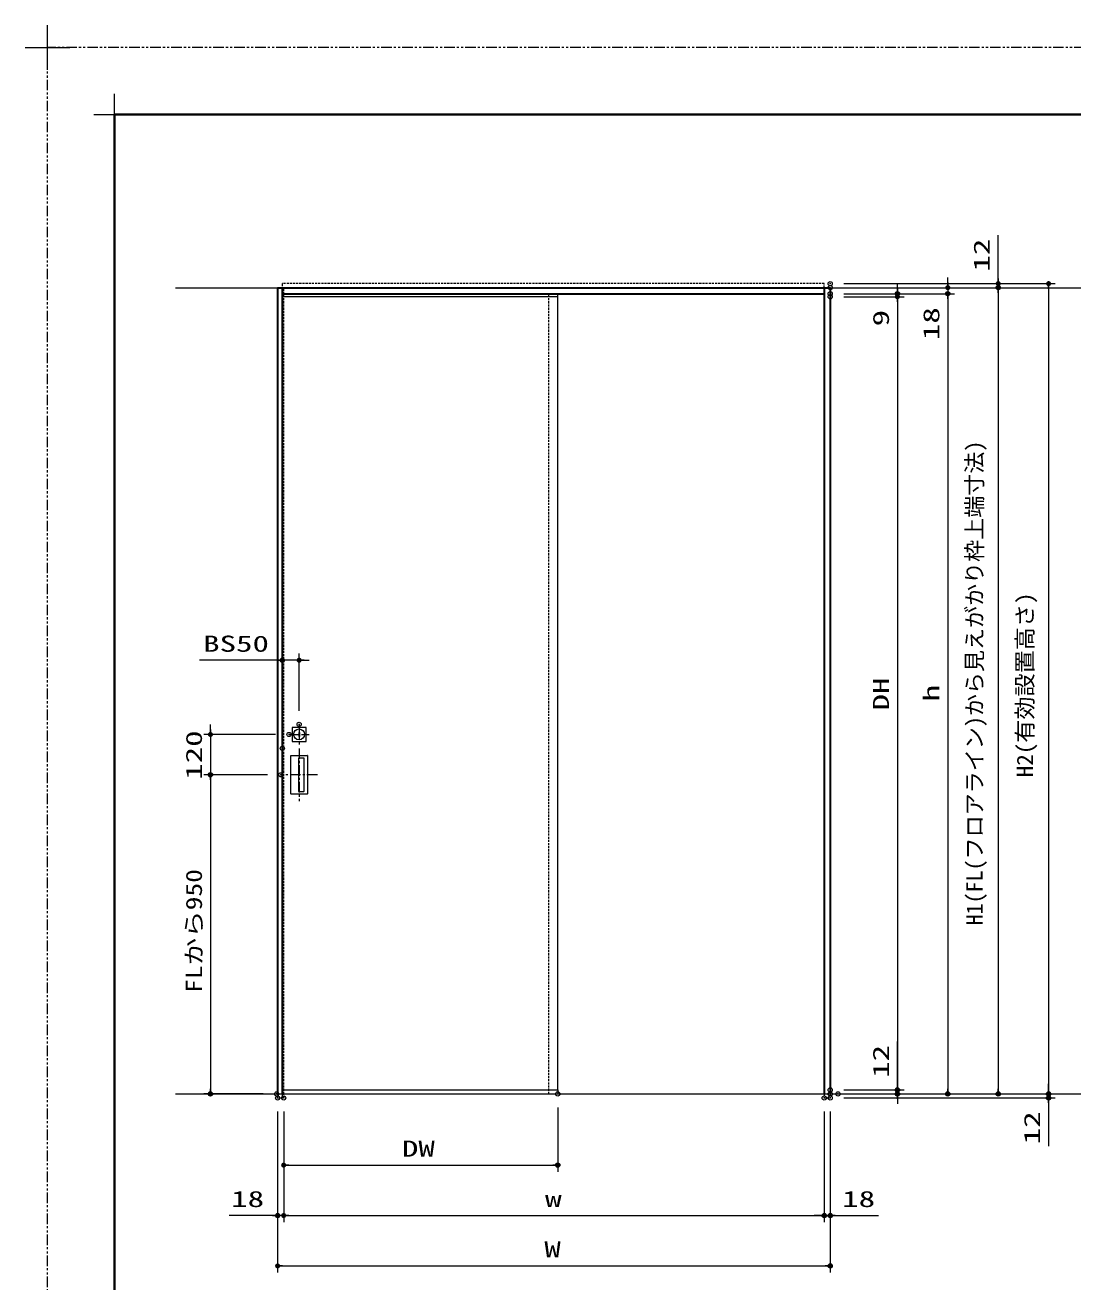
# Model space of a CAD drawing. Units: millimetres, scale not verified. Extents: x -1306 to 1306, y -607 to 607.
# Drawn here: x -1306 to -682, y -141 to 607 of the extents above; entities that cross this region are included whole.
import ezdxf
from ezdxf.enums import TextEntityAlignment as Align

# ---------------------------------------------------------------- set-up
doc = ezdxf.new("R2010")
doc.units = ezdxf.units.MM
doc.header["$LTSCALE"] = 5
doc.header["$PDMODE"] = 32
doc.header["$PDSIZE"] = 2.5
for name, pattern in [('USER1', [2.5, 1.25, -0.25, 0.25, -0.25, 0.25, -0.25]), ('USER2', [0.375, 0.25, -0.125]), ('USER3', [2, 1.25, -0.25, 0.25, -0.25])]:
    doc.linetypes.add(name, pattern=pattern)
for name, color, linetype, lineweight in [('0-2_線(黄)', 2, 'Continuous', 15), ('0-4_線(白)', 7, 'Continuous', 30), ('0-5_寸法線', 3, 'Continuous', 13), ('0-6_0', 3, 'Continuous', 25), ('0-7_DEFPOINTS', 7, 'Continuous', 5), ('0-8_線(水)', 4, 'Continuous', 9), ('0-A_点線(水)', 4, 'USER2', 9), ('0-B_中心線', 3, 'USER3', 9), ('0-C_図面枠', 7, 'Continuous', 35), ('0-D_陰線', 4, 'USER1', 9), ('0-E_一般', 7, 'Continuous', 5)]:
    doc.layers.add(name, color=color, linetype=linetype, lineweight=lineweight)
doc.styles.add('ＭＳ ゴシック', font='')
doc.styles.get('ＭＳ ゴシック').set_extended_font_data('MS Gothic')

# ---------------------------------------------------------------- blocks, each defined once
blk = doc.blocks.new('_DOT')
at = {"layer": '0-6_0'}
blk.add_line((-2.5, 0), (-5, 0), dxfattribs=at)
for points in [[(0, 0), (-2.5, 0), (-2.48, 0.313)], [(0, 0), (-2.48, -0.313), (-2.5, 0)], [(0, 0), (-2.48, 0.313), (-2.421, 0.622)], [(0, 0), (-2.421, -0.622), (-2.48, -0.313)], [(0, 0), (-2.421, 0.622), (-2.324, 0.92)], [(0, 0), (-2.324, -0.92), (-2.421, -0.622)], [(0, 0), (-2.324, 0.92), (-2.191, 1.204)], [(0, 0), (-2.191, -1.204), (-2.324, -0.92)], [(0, 0), (-2.191, 1.204), (-2.023, 1.469)], [(0, 0), (-2.023, -1.469), (-2.191, -1.204)], [(0, 0), (-2.023, 1.469), (-1.822, 1.711)], [(0, 0), (-1.822, -1.711), (-2.023, -1.469)], [(0, 0), (-1.822, 1.711), (-1.594, 1.926)], [(0, 0), (-1.594, -1.926), (-1.822, -1.711)], [(0, 0), (-1.594, 1.926), (-1.34, 2.111)], [(0, 0), (-1.34, -2.111), (-1.594, -1.926)], [(0, 0), (-1.34, 2.111), (-1.064, 2.262)], [(0, 0), (-1.064, -2.262), (-1.34, -2.111)], [(0, 0), (-1.064, 2.262), (-0.773, 2.378)], [(0, 0), (-0.773, -2.378), (-1.064, -2.262)], [(0, 0), (-0.773, 2.378), (-0.468, 2.456)], [(0, 0), (-0.468, -2.456), (-0.773, -2.378)], [(0, 0), (-0.468, 2.456), (-0.157, 2.495)], [(0, 0), (-0.157, -2.495), (-0.468, -2.456)], [(0, 0), (-0.157, 2.495), (0.157, 2.495)], [(0, 0), (0.157, -2.495), (-0.157, -2.495)], [(0, 0), (0.157, 2.495), (0.468, 2.456)], [(0, 0), (0.468, 2.456), (0.773, 2.378)], [(0, 0), (0.773, 2.378), (1.064, 2.262)], [(0, 0), (1.064, 2.262), (1.34, 2.111)], [(0, 0), (1.34, 2.111), (1.594, 1.926)], [(0, 0), (1.594, 1.926), (1.822, 1.711)], [(0, 0), (1.822, 1.711), (2.023, 1.469)], [(0, 0), (2.023, 1.469), (2.191, 1.204)], [(0, 0), (2.191, 1.204), (2.324, 0.92)], [(0, 0), (2.324, 0.92), (2.421, 0.622)], [(0, 0), (2.421, 0.622), (2.48, 0.313)], [(0, 0), (2.48, 0.313), (2.5, 0)], [(0, 0), (0.468, -2.456), (0.157, -2.495)], [(0, 0), (0.773, -2.378), (0.468, -2.456)], [(0, 0), (1.064, -2.262), (0.773, -2.378)], [(0, 0), (1.34, -2.111), (1.064, -2.262)], [(0, 0), (1.594, -1.926), (1.34, -2.111)], [(0, 0), (1.822, -1.711), (1.594, -1.926)], [(0, 0), (2.023, -1.469), (1.822, -1.711)], [(0, 0), (2.191, -1.204), (2.023, -1.469)], [(0, 0), (2.324, -0.92), (2.191, -1.204)], [(0, 0), (2.421, -0.622), (2.324, -0.92)], [(0, 0), (2.48, -0.313), (2.421, -0.622)], [(0, 0), (2.5, 0), (2.48, -0.313)]]:
    blk.add_solid(points, dxfattribs=at)
blk = doc.blocks.new('グループ-13-1')
at = {"layer": '0-E_一般'}
for p, q in [((62041.6, -14029.5), (62041.6, -13365.5)), ((61709.6, -13697.5), (62373.6, -13697.5))]:
    blk.add_line(p, q, dxfattribs=at)

msp = doc.modelspace()

# ---------------------------------------------------------------- linework, layer by layer
at = {"layer": '0-2_線(黄)'}
for p, q in [((-1216.703, 450.978), (-576.835, 450.978)), ((-1216.703, -29.022), (-295.612, -29.022))]:
    msp.add_line(p, q, dxfattribs=at)
at = {"layer": '0-4_線(白)'}
for p, q in [((-1155.925, 450.978), (-826.925, 450.978)), ((-1155.925, 450.978), (-1155.925, -29.022)), ((-1153.125, 450.978), (-1153.125, -29.022)), ((-830.525, 450.978), (-830.525, -29.022)), ((-826.925, 450.978), (-826.925, -29.022)), ((-1153.125, 447.378), (-830.525, 447.378))]:
    msp.add_line(p, q, dxfattribs=at)
at = {"layer": '0-5_寸法線'}
for p, q in [((-726.916, 456.378), (-726.916, 482.139)), ((-756.925, 453.978), (-756.925, 456.978)), ((-818.925, 453.378), (-722.916, 453.378)), ((-818.925, 453.378), (-692.925, 453.378)), ((-818.925, 450.978), (-752.925, 450.978)), ((-818.925, 450.978), (-722.916, 450.978)), ((-818.925, 450.978), (-722.916, 450.978)), ((-786.925, 450.378), (-786.925, 453.378)), ((-756.925, 450.978), (-756.925, 447.378)), ((-726.916, 450.978), (-726.916, 453.378)), ((-696.925, 450.378), (-696.925, -26.022)), ((-818.925, 447.378), (-752.925, 447.378)), ((-818.925, 447.378), (-752.925, 447.378)), ((-818.925, 447.378), (-782.925, 447.378)), ((-818.925, 445.578), (-782.925, 445.578)), ((-818.925, 445.578), (-782.925, 445.578)), ((-786.925, 447.378), (-786.925, 445.578)), ((-786.925, 442.578), (-786.925, -23.622)), ((-786.925, 442.578), (-786.925, 425.387)), ((-756.925, 444.378), (-756.925, 418.616)), ((-756.925, 444.378), (-756.925, -26.022)), ((-726.916, 447.978), (-726.916, -26.022)), ((-726.916, 447.978), (-726.916, 444.978)), ((-1153.125, 184.689), (-1153.125, 233.179)), ((-1143.125, 198.979), (-1143.125, 233.179)), ((-1156.125, 229.179), (-1202.363, 229.179)), ((-1143.125, 229.179), (-1153.125, 229.179)), ((-1140.125, 229.179), (-1137.125, 229.179)), ((-1195.925, 187.979), (-1195.925, 190.979)), ((-1147.325, 189.079), (-1147.325, 180.879)), ((-1139.025, 189.179), (-1147.225, 189.179)), ((-1138.925, 180.879), (-1138.925, 189.079)), ((-1157.125, 184.979), (-1199.925, 184.979)), ((-1195.925, 184.979), (-1195.925, 160.978)), ((-1147.225, 180.779), (-1139.025, 180.779)), ((-1143.325, 186.179), (-1143.325, 183.779)), ((-1142.925, 186.179), (-1143.325, 186.179)), ((-1142.925, 183.779), (-1143.325, 183.779)), ((-1142.925, 186.179), (-1142.925, 183.779)), ((-1148.025, 149.538), (-1148.025, 172.418)), ((-1147.965, 172.478), (-1138.285, 172.478)), ((-1138.225, 172.418), (-1138.225, 149.538)), ((-1143.533, 170.685), (-1143.533, 151.27)), ((-1140.317, 170.886), (-1143.333, 170.886)), ((-1140.117, 151.27), (-1140.117, 170.685)), ((-1161.987, 160.978), (-1199.925, 160.978)), ((-1161.987, 160.978), (-1199.925, 160.978)), ((-1195.925, 157.978), (-1195.925, -26.022)), ((-1195.925, 157.978), (-1195.925, 154.978)), ((-1143.333, 151.069), (-1140.317, 151.069)), ((-1138.285, 149.478), (-1147.965, 149.478)), ((-786.925, -23.622), (-786.925, 2.139)), ((-1164.525, -29.022), (-1199.925, -29.022)), ((-818.925, -26.622), (-782.925, -26.622)), ((-818.925, -26.622), (-782.925, -26.622)), ((-818.925, -29.022), (-752.925, -29.022)), ((-818.925, -29.022), (-692.925, -29.022)), ((-818.925, -29.022), (-722.916, -29.022)), ((-818.925, -29.022), (-692.925, -29.022)), ((-814.325, -29.022), (-782.925, -29.022)), ((-786.925, -29.022), (-786.925, -26.622)), ((-696.925, -26.022), (-696.925, -23.022)), ((-696.925, -29.022), (-696.925, -31.422)), ((-989.125, -37.022), (-989.125, -75.422)), ((-818.925, -31.422), (-692.925, -31.422)), ((-786.925, -32.022), (-786.925, -35.022)), ((-696.925, -34.422), (-696.925, -60.184)), ((-1155.925, -39.422), (-1155.925, -135.422)), ((-1155.925, -39.422), (-1155.925, -105.422)), ((-1152.325, -39.422), (-1152.325, -75.422)), ((-1152.325, -39.422), (-1152.325, -105.422)), ((-1152.325, -39.422), (-1152.325, -105.422)), ((-830.525, -39.422), (-830.525, -105.422)), ((-830.525, -39.422), (-830.525, -105.422)), ((-826.925, -39.422), (-826.925, -135.422)), ((-826.925, -39.422), (-826.925, -105.422)), ((-1149.325, -71.422), (-992.125, -71.422)), ((-1158.925, -101.422), (-1184.687, -101.422)), ((-1152.325, -101.422), (-1155.925, -101.422)), ((-1149.325, -101.422), (-833.525, -101.422)), ((-1149.325, -101.422), (-1146.325, -101.422)), ((-833.525, -101.422), (-836.525, -101.422)), ((-830.525, -101.422), (-826.925, -101.422)), ((-823.925, -101.422), (-798.163, -101.422)), ((-1152.925, -131.422), (-829.925, -131.422))]:
    msp.add_line(p, q, dxfattribs=at)
msp.add_circle((-1143.125, 184.979), 3.26, dxfattribs=at)
for centre, radius, start, end in [((-1147.225, 189.079), 0.1, 90, 180), ((-1139.025, 189.079), 0.1, 0, 90), ((-1147.225, 180.879), 0.1, 180, 270), ((-1139.025, 180.879), 0.1, 270, 0), ((-1147.965, 172.418), 0.06, 90, 180), ((-1138.285, 172.418), 0.06, 0, 90), ((-1143.333, 170.685), 0.2, 89.97305, 180.02695), ((-1140.317, 170.685), 0.2, 359.97305, 90.02695), ((-1143.333, 151.27), 0.2, 179.97305, 270.02695), ((-1140.317, 151.27), 0.2, 269.97305, 0.02695), ((-1147.965, 149.538), 0.06, 180, 270), ((-1138.285, 149.538), 0.06, 270, 0)]:
    msp.add_arc(centre, radius, start, end, dxfattribs=at)
at = {"layer": '0-7_DEFPOINTS'}
for p, q in [((-1252.964, 541.55), (-1252.964, 566.45)), ((-1265.414, 554), (-1240.514, 554))]:
    msp.add_line(p, q, dxfattribs=at)
for p in [(-826.925, 453.378), (-826.925, 450.978), (-726.916, 450.978), (-826.925, 447.378), (-826.925, 445.578), (-786.925, 447.378), (-756.925, 447.378), (-1153.125, 229.179), (-1143.125, 190.979), (-1149.125, 184.979), (-1153.125, 176.689), (-1195.925, 160.978), (-1153.987, 160.978), (-1195.925, -29.022), (-1156.525, -29.022), (-989.125, -29.022), (-826.925, -26.622), (-826.925, -29.022), (-822.325, -29.022), (-786.925, -26.622), (-786.925, -29.022), (-756.925, -29.022), (-726.916, -29.022), (-696.925, -29.022), (-1155.925, -31.422), (-1152.325, -31.422), (-830.525, -31.422), (-826.925, -31.422), (-826.925, -31.422), (-696.925, -31.422), (-989.125, -71.422), (-1155.925, -101.422), (-830.525, -101.422), (-826.925, -101.422), (-826.925, -131.422)]:
    msp.add_point(p, dxfattribs=at)
at = {"layer": '0-8_線(水)'}
for p, q in [((-989.125, 445.578), (-989.125, 447.378)), ((-989.125, -26.622), (-989.125, -29.022))]:
    msp.add_line(p, q, dxfattribs=at)
msp.add_lwpolyline([(-1153.125, -26.622), (-989.125, -26.622), (-989.125, 445.578), (-1153.125, 445.578)], dxfattribs=at)
at = {"layer": '0-A_点線(水)'}
for p, q in [((-1152.325, -29.022), (-1152.325, 450.978)), ((-994.525, -29.022), (-994.525, 447.378)), ((-1155.925, -31.422), (-1155.925, -29.022)), ((-1153.125, -29.022), (-1153.125, -31.422)), ((-1152.325, -31.422), (-1152.325, -29.022)), ((-830.525, -29.022), (-830.525, -31.422)), ((-826.925, -29.022), (-826.925, -31.422)), ((-1155.925, -31.422), (-1152.325, -31.422)), ((-830.525, -31.422), (-826.925, -31.422))]:
    msp.add_line(p, q, dxfattribs=at)
msp.add_lwpolyline([(-830.525, 450.978), (-830.525, 453.378), (-1153.125, 453.378), (-1153.125, 450.978)], dxfattribs=at)
at = {"layer": '0-B_中心線'}
for p, q in [((-1143.125, 190.979), (-1143.125, 178.979)), ((-1149.125, 184.979), (-1137.125, 184.979)), ((-1143.125, 176.689), (-1143.125, 145.267)), ((-1132.263, 160.978), (-1153.987, 160.978))]:
    msp.add_line(p, q, dxfattribs=at)
at = {"layer": '0-C_図面枠'}
msp.add_lwpolyline([(-1252.964, -554), (347.036, -554), (347.036, 554), (-1252.964, 554)], close=True, dxfattribs=at)
at = {"layer": '0-D_陰線'}
for p in [(387.036, 594), (-1292.964, -594)]:
    msp.add_line(p, (-1292.964, 594), dxfattribs=at)

# ---------------------------------------------------------------- block references
at = {"layer": '0-5_寸法線', "xscale": 0.6, "yscale": 0.6}
for p, rotation in [((-786.925, 447.378), 270), ((-756.925, 450.978), 270), ((-726.916, 453.378), 270), ((-726.916, 450.978), 90), ((-726.916, 450.978), 90), ((-696.925, 453.378), 90), ((-786.925, 445.578), 90), ((-786.925, 445.578), 90), ((-756.925, 447.378), 90), ((-756.925, 447.378), 90), ((-1143.125, 229.179), 180), ((-1195.925, 184.979), 270), ((-1195.925, 160.978), 90), ((-1195.925, 160.978), 90), ((-1195.925, -29.022), 270), ((-786.925, -26.622), 270), ((-786.925, -26.622), 270), ((-786.925, -29.022), 90), ((-756.925, -29.022), 270), ((-726.916, -29.022), 270), ((-696.925, -29.022), 270), ((-696.925, -29.022), 270), ((-696.925, -31.422), 90), ((-1152.325, -71.422), 180), ((-1152.325, -101.422), 180), ((-1152.325, -101.422), 180), ((-826.925, -101.422), 180), ((-1155.925, -131.422), 180)]:
    msp.add_blockref('_DOT', p, dxfattribs=dict(at, rotation=rotation))
for p in [(-1153.125, 229.179), (-989.125, -71.422), (-1155.925, -101.422), (-830.525, -101.422), (-830.525, -101.422), (-826.925, -131.422)]:
    msp.add_blockref('_DOT', p, dxfattribs=at)
at = {"layer": '0-D_陰線', "xscale": 0.04, "yscale": 0.04}
msp.add_blockref('グループ-13-1', (-3774.629, 1141.9), dxfattribs=at)

# ---------------------------------------------------------------- texts
at = {"layer": '0-5_寸法線', "style": 'ＭＳ ゴシック'}
for s, height, width, p in [('12', 9.604, 1.5, (-729.066, 460.52)), ('9', 9.604, 1.5, (-789.075, 427.959)), ('18', 9.604, 1.5, (-759.075, 419.759)), ('H2(有効設置高さ)', 9.604, 1.05, (-703.36, 159.511)), ('DH', 9.604, 1.5, (-789.075, 199.239)), ('h', 9.604, 1.5, (-759.075, 204.654)), ('120', 9.604, 1.5, (-1198.075, 157.978)), ('FLから950', 9.621, 1.25, (-1198.075, 31.12)), ('12', 9.604, 1.5, (-789.075, -19.48)), ('12', 9.604, 1.5, (-699.075, -59.041))]:
    msp.add_text(s, height=height, rotation=90, dxfattribs=dict(at, width=width)).set_placement(p, align=Align.BOTTOM_LEFT)
msp.add_text('H1(FL(フロアライン)から見えがかり枠上端寸法)', height=9.621, rotation=90, dxfattribs=at).set_placement((-733.352, 71.311), align=Align.BOTTOM_LEFT)
at = {"layer": '0-5_寸法線', "style": 'ＭＳ ゴシック', "width": 1.5}
for s, p in [('BS50', (-1200.268, 231.328)), ('DW', (-1081.915, -69.273)), ('18', (-1183.544, -99.273)), ('w', (-996.663, -99.273)), ('18', (-819.782, -99.273)), ('W', (-997.139, -129.273))]:
    msp.add_text(s, height=9.604, dxfattribs=at).set_placement(p, align=Align.BOTTOM_LEFT)

doc.saveas('drawing.dxf')
